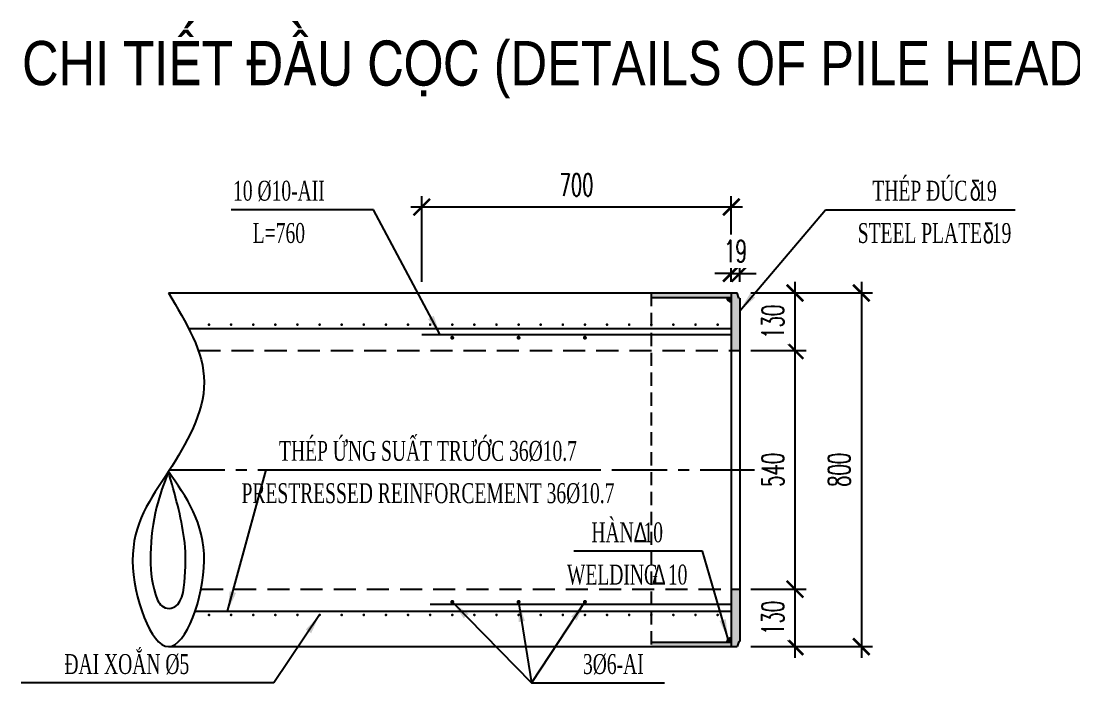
# Model space of a CAD drawing. Extents: x -687 to 808890, y -259 to 107959.
# Drawn here: x 798159 to 800540, y 82512 to 84009 of the extents above; entities that cross this region are included whole.
import ezdxf
from ezdxf.enums import TextEntityAlignment as Align

# ---------------------------------------------------------------- set-up
doc = ezdxf.new("R2010")
doc.units = 0
doc.header["$MEASUREMENT"] = 0
doc.header["$PDMODE"] = 3
doc.linetypes.add('CENTER', pattern=[2, 1.25, -0.25, 0.25, -0.25])
doc.linetypes.add('HIDDEN', pattern=[0.375, 0.25, -0.125])
doc.layers.get('0').update_dxf_attribs({"color": 3, "linetype": 'CONTINUOUS'})
doc.layers.get('DEFPOINTS').update_dxf_attribs({"linetype": 'CONTINUOUS'})
for name, color, linetype in [('Han', 7, 'CONTINUOUS'), ('Hatch', 5, 'CONTINUOUS'), ('Kich thuoc', 4, 'CONTINUOUS'), ('Net vang', 2, 'CONTINUOUS'), ('Text', 3, 'CONTINUOUS'), ('Thep chu', 1, 'CONTINUOUS'), ('Thep dai', 6, 'CONTINUOUS'), ('Tim', 8, 'CENTER')]:
    doc.layers.add(name, color=color, linetype=linetype)
doc.styles.add('Kichthuoc', font='romans.shx', dxfattribs={"width": 0.6})
doc.styles.get("Standard").update_dxf_attribs({"font": 'vntimeh.shx', "width": 0.65})
doc.styles.add('SYMBOL', font='greeks.shx', dxfattribs={"width": 0.8})
doc.styles.add('Ten', font='Vharialn.ttf')
doc.dimstyles.new('Dim 250', dxfattribs={"dimscale": 250, "dimtxt": 0.2, "dimasz": 0.15, "dimexe": 0.1, "dimexo": 0.1, "dimgap": 0.1, "dimtad": 1, "dimdec": 0, "dimlfac": -1, "dimzin": 0, "dimdsep": 46, "dimtxsty": 'Kichthuoc', "dimblk": 'ARCHTICK', "dimcen": 0.1, "dimdle": 0.1, "dimclrd": 4, "dimclre": 4, "dimclrt": 3, "dimadec": 0, "dimazin": 0, "dimtfac": 1, "dimtdec": 0, "dimtix": 1, "dimtmove": 2, "dimatfit": 3, "dimfxl": 1, "dimtfill": 1, "dimtolj": 1, "dimtzin": 0, "dimarcsym": 0})
doc.dimstyles.new('Le 250', dxfattribs={"dimscale": 250, "dimtxt": 0.22, "dimasz": 0.18, "dimexe": 0.1, "dimexo": 0.2, "dimgap": 0.1, "dimtad": 1, "dimdec": 0, "dimzin": 0, "dimdsep": 46, "dimtxsty": 'Kichthuoc', "dimblk": 'ARCHTICK', "dimcen": 0, "dimdle": 0.1, "dimclrd": 2, "dimclre": 2, "dimclrt": 256, "dimadec": 0, "dimazin": 0, "dimtfac": 1, "dimtdec": 0, "dimtix": 1, "dimtmove": 2, "dimatfit": 3, "dimfxl": 1, "dimtolj": 1, "dimtzin": 0, "dimarcsym": 0})

# ---------------------------------------------------------------- blocks, each defined once
blk = doc.blocks.new('_ArchTick')
at = {"color": 0, "linetype": 'ByBlock', "const_width": 0.15}
blk.add_lwpolyline([(-0.5, -0.5), (0.5, 0.5)], dxfattribs=at)
blk = doc.blocks.new('*D311')
at = {"layer": 'DEFPOINTS', "color": 0}
for p in [(799065.2, 83588.1), (799065.2, 83393.7), (799765.2, 83393.7)]:
    blk.add_point(p, dxfattribs=at)
at = {"layer": 'Kich thuoc', "color": 4, "lineweight": -2}
for p, q in [((799065.2, 83418.7), (799065.2, 83613.1)), ((799765.2, 83418.7), (799765.2, 83613.1)), ((799790.2, 83588.1), (799040.2, 83588.1))]:
    blk.add_line(p, q, dxfattribs=at)
at = {"layer": 'Kich thuoc', "color": 4, "lineweight": -2, "xscale": 37.5, "yscale": 37.5, "zscale": 37.5, "rotation": 180}
blk.add_blockref('_ArchTick', (799065.2, 83588.1), dxfattribs=at)
at = {"layer": 'Kich thuoc', "color": 4, "lineweight": -2, "xscale": 37.5, "yscale": 37.5, "zscale": 37.5}
blk.add_blockref('_ArchTick', (799765.2, 83588.1), dxfattribs=at)
at = {"layer": 'Kich thuoc', "color": 3, "insert": (799415.2, 83638.1), "char_height": 50, "attachment_point": 5, "style": 'Kichthuoc', "bg_fill": 3, "box_fill_scale": 1.25, "bg_fill_color": 9, "bg_fill_true_color": 13158600, "bg_fill_transparency": 4100108}
blk.add_mtext('\\A1;700', dxfattribs=at)
blk = doc.blocks.new('*D312')
at = {"layer": 'DEFPOINTS', "color": 0}
for p in [(799784.2, 83438.1), (799765.2, 83393.7), (799784.2, 83393.7)]:
    blk.add_point(p, dxfattribs=at)
at = {"layer": 'Kich thuoc', "color": 4, "lineweight": -2}
for p, q in [((799765.2, 83418.7), (799765.2, 83463.1)), ((799784.2, 83418.7), (799784.2, 83463.1)), ((799765.2, 83438.1), (799727.7, 83438.1)), ((799765.2, 83438.1), (799784.2, 83438.1)), ((799784.2, 83438.1), (799821.7, 83438.1))]:
    blk.add_line(p, q, dxfattribs=at)
at = {"layer": 'Kich thuoc', "color": 4, "lineweight": -2, "xscale": 37.5, "yscale": 37.5, "zscale": 37.5}
blk.add_blockref('_ArchTick', (799765.2, 83438.1), dxfattribs=at)
at = {"layer": 'Kich thuoc', "color": 4, "lineweight": -2, "xscale": 37.5, "yscale": 37.5, "zscale": 37.5, "rotation": 180}
blk.add_blockref('_ArchTick', (799784.2, 83438.1), dxfattribs=at)
at = {"layer": 'Kich thuoc', "color": 3, "insert": (799774.7, 83488.1), "char_height": 50, "attachment_point": 5, "style": 'Kichthuoc', "bg_fill": 3, "box_fill_scale": 1.25, "bg_fill_color": 9, "bg_fill_true_color": 13158600, "bg_fill_transparency": 8898944}
blk.add_mtext('\\A1;19', dxfattribs=at)
blk = doc.blocks.new('*D313')
at = {"layer": 'DEFPOINTS', "color": 0}
for p in [(799784.2, 82723.7), (799909.2, 82723.7), (799784.2, 82593.7)]:
    blk.add_point(p, dxfattribs=at)
at = {"layer": 'Kich thuoc', "color": 4, "lineweight": -2}
for p, q in [((799909.2, 82568.7), (799909.2, 82748.7)), ((799809.2, 82723.7), (799934.2, 82723.7)), ((799809.2, 82593.7), (799934.2, 82593.7))]:
    blk.add_line(p, q, dxfattribs=at)
at = {"layer": 'Kich thuoc', "color": 4, "lineweight": -2, "xscale": 37.5, "yscale": 37.5, "zscale": 37.5}
for p, rotation in [((799909.2, 82723.7), 90), ((799909.2, 82593.7), 270)]:
    blk.add_blockref('_ArchTick', p, dxfattribs=dict(at, rotation=rotation))
at = {"layer": 'Kich thuoc', "color": 3, "insert": (799859.2, 82658.7), "char_height": 50, "attachment_point": 5, "rotation": 90, "style": 'Kichthuoc', "bg_fill": 3, "box_fill_scale": 1.25, "bg_fill_color": 9, "bg_fill_true_color": 13158600, "bg_fill_transparency": 11732736}
blk.add_mtext('\\A1;130', dxfattribs=at)
blk = doc.blocks.new('*D314')
at = {"layer": 'DEFPOINTS', "color": 0}
for p in [(799784.2, 83393.7), (799784.2, 82593.7), (800059.2, 82593.7)]:
    blk.add_point(p, dxfattribs=at)
at = {"layer": 'Kich thuoc', "color": 4, "lineweight": -2}
for p, q in [((800059.2, 83418.7), (800059.2, 82568.7)), ((799809.2, 83393.7), (800084.2, 83393.7)), ((799809.2, 82593.7), (800084.2, 82593.7))]:
    blk.add_line(p, q, dxfattribs=at)
at = {"layer": 'Kich thuoc', "color": 4, "lineweight": -2, "xscale": 37.5, "yscale": 37.5, "zscale": 37.5}
for p, rotation in [((800059.2, 83393.7), 90), ((800059.2, 82593.7), 270)]:
    blk.add_blockref('_ArchTick', p, dxfattribs=dict(at, rotation=rotation))
at = {"layer": 'Kich thuoc', "color": 3, "insert": (800009.2, 82993.7), "char_height": 50, "attachment_point": 5, "rotation": 90, "style": 'Kichthuoc', "bg_fill": 3, "box_fill_scale": 1.25, "bg_fill_color": 9, "bg_fill_true_color": 13158600, "bg_fill_transparency": 8898944}
blk.add_mtext('\\A1;800', dxfattribs=at)
blk = doc.blocks.new('*D315')
at = {"layer": 'DEFPOINTS', "color": 0}
for p in [(799784.2, 83263.7), (799909.2, 83263.7), (799784.2, 82723.7)]:
    blk.add_point(p, dxfattribs=at)
at = {"layer": 'Kich thuoc', "color": 4, "lineweight": -2}
for p, q in [((799909.2, 82698.7), (799909.2, 83288.7)), ((799809.2, 83263.7), (799934.2, 83263.7)), ((799809.2, 82723.7), (799934.2, 82723.7))]:
    blk.add_line(p, q, dxfattribs=at)
at = {"layer": 'Kich thuoc', "color": 4, "lineweight": -2, "xscale": 37.5, "yscale": 37.5, "zscale": 37.5}
for p, rotation in [((799909.2, 83263.7), 90), ((799909.2, 82723.7), 270)]:
    blk.add_blockref('_ArchTick', p, dxfattribs=dict(at, rotation=rotation))
at = {"layer": 'Kich thuoc', "color": 3, "insert": (799859.2, 82993.7), "char_height": 50, "attachment_point": 5, "rotation": 90, "style": 'Kichthuoc', "bg_fill": 3, "box_fill_scale": 1.25, "bg_fill_color": 9, "bg_fill_true_color": 13158600, "bg_fill_transparency": 8898944}
blk.add_mtext('\\A1;540', dxfattribs=at)
blk = doc.blocks.new('*D316')
at = {"layer": 'DEFPOINTS', "color": 0}
for p in [(799784.2, 83393.7), (799909.2, 83393.7), (799784.2, 83263.7)]:
    blk.add_point(p, dxfattribs=at)
at = {"layer": 'Kich thuoc', "color": 4, "lineweight": -2}
for p, q in [((799909.2, 83238.7), (799909.2, 83418.7)), ((799809.2, 83393.7), (799934.2, 83393.7)), ((799809.2, 83263.7), (799934.2, 83263.7))]:
    blk.add_line(p, q, dxfattribs=at)
at = {"layer": 'Kich thuoc', "color": 4, "lineweight": -2, "xscale": 37.5, "yscale": 37.5, "zscale": 37.5}
for p, rotation in [((799909.2, 83393.7), 90), ((799909.2, 83263.7), 270)]:
    blk.add_blockref('_ArchTick', p, dxfattribs=dict(at, rotation=rotation))
at = {"layer": 'Kich thuoc', "color": 3, "insert": (799859.2, 83328.7), "char_height": 50, "attachment_point": 5, "rotation": 90, "style": 'Kichthuoc', "bg_fill": 3, "box_fill_scale": 1.25, "bg_fill_color": 9, "bg_fill_true_color": 13158600, "bg_fill_transparency": 8898944}
blk.add_mtext('\\A1;130', dxfattribs=at)

msp = doc.modelspace()

# ---------------------------------------------------------------- hatches: boundary and pattern name
at = {"layer": 'Han'}
msp.add_hatch(color=256, dxfattribs=at).paths.add_polyline_path([(799765.2, 82603.7), (799755.2, 82603.7, -0.414214), (799765.2, 82613.7)])
at = {"layer": 'Hatch'}
h = msp.add_hatch(color=256, dxfattribs=at)
h.paths.add_polyline_path([(799765.2, 83393.7), (799584.2, 83393.7), (799584.2, 83383.7), (799765.2, 83383.7)])
h.paths.add_polyline_path([(799784.2, 83381.7), (799782.4, 83381.7), (799778.2, 83393.7), (799765.2, 83393.7), (799765.2, 83263.7), (799784.2, 83263.7)])
h = msp.add_hatch(color=256, dxfattribs=at)
h.paths.add_polyline_path([(799784.2, 82723.7), (799765.2, 82723.7), (799765.2, 82593.7), (799778.2, 82593.7), (799782.4, 82605.7), (799784.2, 82605.7)])
h.paths.add_polyline_path([(799765.2, 82603.7), (799584.2, 82603.7), (799584.2, 82593.7), (799765.2, 82593.7)])

# ---------------------------------------------------------------- linework, layer by layer
msp.add_line((799584.2, 82603.7), (799765.2, 82603.7))
at = {"const_width": 4.5}
for points in [[(799131.9, 83292.5, 1), (799136.4, 83292.5, 1)], [(799281.9, 83292.5, 1), (799286.4, 83292.5, 1)], [(799431.9, 83292.5, 1), (799436.4, 83292.5, 1)], [(799131.9, 82694.9, -1), (799136.4, 82694.9, -1)], [(799281.9, 82694.9, -1), (799286.4, 82694.9, -1)], [(799431.9, 82694.9, -1), (799436.4, 82694.9, -1)]]:
    msp.add_lwpolyline(points, format="xyb", close=True, dxfattribs=at)
at = {"layer": 'Han'}
msp.add_arc((799765.2, 82603.7), 10, 90, 180, dxfattribs=at)
at = {"layer": 'Hatch', "linetype": 'HIDDEN', "ltscale": 120}
msp.add_line((799584.2, 83393.7), (799584.2, 82593.7), dxfattribs=at)
at = {"layer": 'Net vang'}
for points, knots in [([(798492.3, 83393.7), (798532.7, 83327.1), (798613.4, 83193.8), (798492.8, 82981.5), (798370.9, 82820.6), (798492.6, 82482.7), (798613.5, 82818.7), (798533.2, 82932.1), (798492.3, 82989.7)], [0, 0, 0, 0, 217.550511, 435.101022, 652.651533, 862.881742, 1073.007423, 1290.557934, 1290.557934, 1290.557934, 1290.557934]), ([(798492.3, 82989.7), (798507.1, 82938.2), (798530.2, 82857.6), (798533, 82762.5), (798521.8, 82675.6), (798473.7, 82682.6), (798454.2, 82732.5), (798448.9, 82807.2), (798460.2, 82903.3), (798482.4, 82963.1), (798492.3, 82989.7)], [0, 0, 0, 0, 155.255889, 243.008911, 319.962243, 337.767249, 370.835349, 463.424431, 569.804282, 654.888435, 654.888435, 654.888435, 654.888435])]:
    msp.add_open_spline(points, degree=3, knots=knots, dxfattribs=at)
at = {"layer": 'Thep chu'}
for p, q in [((798538.1, 83313.7), (799765.2, 83313.7)), ((798552.8, 82673.7), (799765.2, 82673.7))]:
    msp.add_line(p, q, dxfattribs=at)
at = {"layer": 'Thep dai'}
for p, q in [((799765.2, 83298.7), (799065.2, 83298.7)), ((799765.2, 82688.7), (799084.2, 82688.7))]:
    msp.add_line(p, q, dxfattribs=at)
at = {"layer": 'Thep dai', "const_width": 3}
for points in [[(798582.7, 83322.1, 1), (798585.7, 83322.1, 1)], [(798632.7, 83322.1, 1), (798635.7, 83322.1, 1)], [(798682.7, 83322.1, 1), (798685.7, 83322.1, 1)], [(798732.7, 83322.1, 1), (798735.7, 83322.1, 1)], [(798782.7, 83322.1, 1), (798785.7, 83322.1, 1)], [(798832.7, 83322.1, 1), (798835.7, 83322.1, 1)], [(798882.7, 83322.1, 1), (798885.7, 83322.1, 1)], [(798932.7, 83322.1, 1), (798935.7, 83322.1, 1)], [(798982.7, 83322.1, 1), (798985.7, 83322.1, 1)], [(799032.7, 83322.1, 1), (799035.7, 83322.1, 1)], [(799082.7, 83322.1, 1), (799085.7, 83322.1, 1)], [(799132.7, 83322.1, 1), (799135.7, 83322.1, 1)], [(799182.7, 83322.1, 1), (799185.7, 83322.1, 1)], [(799232.7, 83322.1, 1), (799235.7, 83322.1, 1)], [(799282.7, 83322.1, 1), (799285.7, 83322.1, 1)], [(799332.7, 83322.1, 1), (799335.7, 83322.1, 1)], [(799382.7, 83322.1, 1), (799385.7, 83322.1, 1)], [(799432.7, 83322.1, 1), (799435.7, 83322.1, 1)], [(799482.7, 83322.1, 1), (799485.7, 83322.1, 1)], [(799532.7, 83322.1, 1), (799535.7, 83322.1, 1)], [(799582.7, 83322.1, 1), (799585.7, 83322.1, 1)], [(799632.7, 83322.1, 1), (799635.7, 83322.1, 1)], [(799682.7, 83322.1, 1), (799685.7, 83322.1, 1)], [(799732.7, 83322.1, 1), (799735.7, 83322.1, 1)], [(798582.7, 82665.4, -1), (798585.7, 82665.4, -1)], [(798632.7, 82665.4, -1), (798635.7, 82665.4, -1)], [(798682.7, 82665.4, -1), (798685.7, 82665.4, -1)], [(798732.7, 82665.4, -1), (798735.7, 82665.4, -1)], [(798782.7, 82665.4, -1), (798785.7, 82665.4, -1)], [(798832.7, 82665.4, -1), (798835.7, 82665.4, -1)], [(798882.7, 82665.4, -1), (798885.7, 82665.4, -1)], [(798932.7, 82665.4, -1), (798935.7, 82665.4, -1)], [(798982.7, 82665.4, -1), (798985.7, 82665.4, -1)], [(799032.7, 82665.4, -1), (799035.7, 82665.4, -1)], [(799082.7, 82665.4, -1), (799085.7, 82665.4, -1)], [(799132.7, 82665.4, -1), (799135.7, 82665.4, -1)], [(799182.7, 82665.4, -1), (799185.7, 82665.4, -1)], [(799232.7, 82665.4, -1), (799235.7, 82665.4, -1)], [(799282.7, 82665.4, -1), (799285.7, 82665.4, -1)], [(799332.7, 82665.4, -1), (799335.7, 82665.4, -1)], [(799382.7, 82665.4, -1), (799385.7, 82665.4, -1)], [(799432.7, 82665.4, -1), (799435.7, 82665.4, -1)], [(799482.7, 82665.4, -1), (799485.7, 82665.4, -1)], [(799532.7, 82665.4, -1), (799535.7, 82665.4, -1)], [(799582.7, 82665.4, -1), (799585.7, 82665.4, -1)], [(799632.7, 82665.4, -1), (799635.7, 82665.4, -1)], [(799682.7, 82665.4, -1), (799685.7, 82665.4, -1)], [(799732.7, 82665.4, -1), (799735.7, 82665.4, -1)]]:
    msp.add_lwpolyline(points, format="xyb", close=True, dxfattribs=at)

# ---------------------------------------------------------------- texts
at = {"layer": 'Text', "color": 3, "style": 'Ten'}
msp.add_text('Chi tiÕt ®Çu cäc (details of pile head)', height=100, dxfattribs=at).set_placement((799382, 83863.8), align=Align.CENTER)
at = {"layer": 'Text', "width": 0.65}
for s, p in [('thÐp ®óc  19', (800224.7, 83602.6)), ('10 %%C10-aii', (798742.2, 83602.6)), ('l=760', (798742.2, 83506.9)), ('steel plate  19', (800224.7, 83506.9)), ('thÐp øng suÊt tr\xadíc 36%%c10.7', (799079.3, 83014.1)), ('prestressed reinforcement 36%%c10.7', (799079.3, 82918.4)), ('hµn  10', (799529.7, 82829.8)), ('welding  10', (799529.7, 82734.2)), ('®ai xo¾n %%C5', (798398.4, 82531.9)), ('3%%C6-ai', (799498.4, 82531.9))]:
    msp.add_text(s, height=45, dxfattribs=at).set_placement(p, align=Align.CENTER)
at = {"layer": 'Text', "style": 'SYMBOL', "width": 0.75}
for s, p in [('d', (800304.3, 83602.6)), ('d', (800333.9, 83505.8)), ('D', (799544.5, 82829.8)), ('D', (799586.2, 82734.2))]:
    msp.add_text(s, height=45, dxfattribs=at).set_placement(p)

# ---------------------------------------------------------------- leaders
at = {"layer": 'Kich thuoc'}
for points, override in [([(799107, 83298.7), (798955.8, 83582.2), (798634.2, 83582.2)], {"dimtad": 0}), ([(799784.2, 83353.6), (799978.3, 83582.2), (800407.1, 83582.2)], {"dimtad": 0}), ([(798626.2, 82673.7), (798713.1, 82993.7), (799459.7, 82993.7)], {"dimtad": 0}), ([(799758.1, 82610.8), (799699.9, 82809.5), (799409.1, 82809.5)], {"dimtad": 0}), ([(799134.2, 82694.9), (799313.7, 82511.6), (799614.1, 82511.6)], {"dimgap": 0.1, "dimtad": 0}), ([(799284.2, 82694.9), (799313.7, 82511.6)], {"dimtad": 0}), ([(799434.2, 82694.9), (799313.7, 82511.6)], {"dimtad": 0}), ([(798834.2, 82665.4), (798730.6, 82511.6), (798159.2, 82511.6)], {"dimgap": 0.1, "dimtad": 0})]:
    msp.add_leader(points, dimstyle='Le 250', override=override, dxfattribs=at)

# ---------------------------------------------------------------- next in the draw order: dimensions: what is measured, and where the dimension line sits
dim = msp.add_linear_dim(base=(799065.2, 83588.1), p1=(799765.2, 83393.7), p2=(799065.2, 83393.7), dimstyle='Dim 250', dxfattribs=at)
dim.commit()
dim.dimension.update_dxf_attribs({"geometry": '*D311', "text_midpoint": (799415.2, 83638.1)})
dim = msp.add_linear_dim(base=(799909.2, 82723.7), p1=(799784.2, 82593.7), p2=(799784.2, 82723.7), angle=90, dimstyle='Dim 250', dxfattribs=at)
dim.commit()
dim.dimension.update_dxf_attribs({"geometry": '*D313', "text_midpoint": (799859.2, 82658.7)})

# ---------------------------------------------------------------- next in the draw order: dimensions: what is measured, and where the dimension line sits
dim = msp.add_linear_dim(base=(799784.2, 83438.1), p1=(799765.2, 83393.7), p2=(799784.2, 83393.7), dimstyle='Dim 250', dxfattribs=at)
dim.commit()
dim.dimension.update_dxf_attribs({"geometry": '*D312', "text_midpoint": (799774.7, 83488.1)})

# ---------------------------------------------------------------- next in the draw order: hatches: boundary and pattern name
at = {"layer": 'Han'}
msp.add_hatch(color=256, dxfattribs=at).paths.add_polyline_path([(799765.2, 83383.7), (799755.2, 83383.7, 0.414214), (799765.2, 83373.7)])

# ---------------------------------------------------------------- next in the draw order: linework, layer by layer
for p, q in [((799584.2, 83383.7), (799765.2, 83383.7)), ((799765.2, 83393.7), (799765.2, 82593.7))]:
    msp.add_line(p, q)
msp.add_arc((799765.2, 83383.7), 10, 180, 270, dxfattribs=at)

# ---------------------------------------------------------------- next in the draw order: dimensions: what is measured, and where the dimension line sits
at = {"layer": 'Kich thuoc'}
dim = msp.add_linear_dim(base=(800059.2, 82593.7), p1=(799784.2, 83393.7), p2=(799784.2, 82593.7), angle=90, dimstyle='Dim 250', dxfattribs=at)
dim.commit()
dim.dimension.update_dxf_attribs({"geometry": '*D314', "text_midpoint": (800009.2, 82993.7)})

# ---------------------------------------------------------------- next in the draw order: linework, layer by layer
for p, q in [((798493.3, 82593.7), (799778.2, 82593.7)), ((799782.4, 82605.7), (799778.2, 82593.7)), ((799782.4, 82605.7), (799784.2, 82605.7))]:
    msp.add_line(p, q)

# ---------------------------------------------------------------- next in the draw order: dimensions: what is measured, and where the dimension line sits
dim = msp.add_linear_dim(base=(799909.2, 83263.7), p1=(799784.2, 82723.7), p2=(799784.2, 83263.7), angle=90, dimstyle='Dim 250', dxfattribs=at)
dim.commit()
dim.dimension.update_dxf_attribs({"geometry": '*D315', "text_midpoint": (799859.2, 82993.7)})

# ---------------------------------------------------------------- next in the draw order: linework, layer by layer
at = {"layer": 'Net vang', "linetype": 'HIDDEN', "ltscale": 200}
msp.add_line((798566.1, 82723.7), (799784.2, 82723.7), dxfattribs=at)
at = {"layer": 'Tim', "ltscale": 100}
msp.add_line((798494.9, 82993.7), (799817.5, 82993.7), dxfattribs=at)

# ---------------------------------------------------------------- next in the draw order: dimensions: what is measured, and where the dimension line sits
at = {"layer": 'Kich thuoc'}
dim = msp.add_linear_dim(base=(799909.2, 83393.7), p1=(799784.2, 83263.7), p2=(799784.2, 83393.7), angle=90, dimstyle='Dim 250', dxfattribs=at)
dim.commit()
dim.dimension.update_dxf_attribs({"geometry": '*D316', "text_midpoint": (799859.2, 83328.7)})

# ---------------------------------------------------------------- next in the draw order: linework, layer by layer
for p, q in [((798492.3, 83393.7), (799778.2, 83393.7)), ((799782.4, 83381.7), (799778.2, 83393.7)), ((799782.4, 83381.7), (799784.2, 83381.7)), ((799784.2, 83381.7), (799784.2, 82605.7))]:
    msp.add_line(p, q)
at = {"layer": 'Net vang', "linetype": 'HIDDEN', "ltscale": 200}
msp.add_line((798559.8, 83263.7), (799784.2, 83263.7), dxfattribs=at)

doc.saveas('drawing.dxf')
